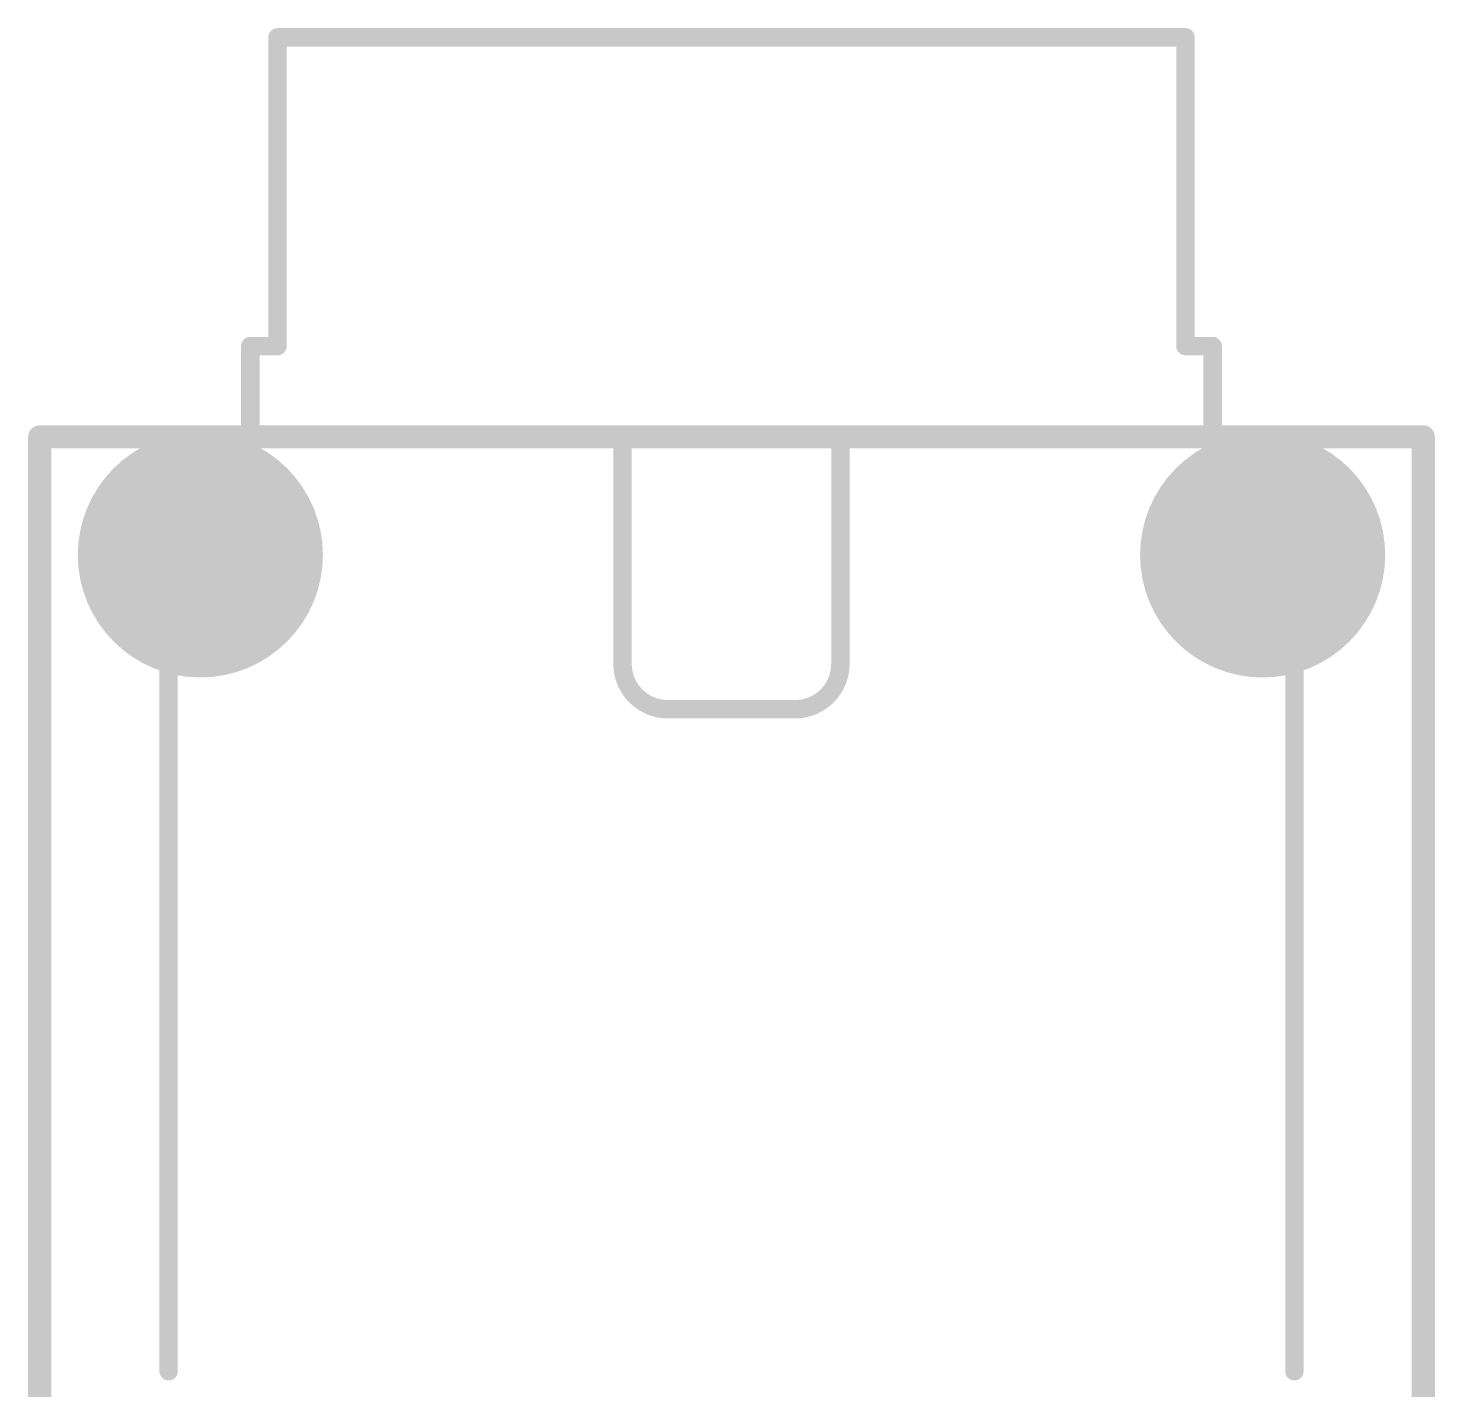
# Model space of a CAD drawing. Extents: x -0.1 to 48.3, y -3.8 to 35.9.
# Drawn here: x -0.13 to 15.37, y 20.85 to 35.85 of the extents above; entities that cross this region are included whole.
import ezdxf

# ---------------------------------------------------------------- set-up
doc = ezdxf.new("R2010")
doc.units = 0
for name, color, linetype in [('1', 12, 'CONTINUOUS'), ('16', 132, 'CONTINUOUS'), ('17', 110, 'CONTINUOUS'), ('20', 53, 'CONTINUOUS'), ('21', 41, 'CONTINUOUS'), ('51', 53, 'CONTINUOUS')]:
    doc.layers.add(name, color=color, linetype=linetype)

# ---------------------------------------------------------------- blocks, each defined once
blk = doc.blocks.new('ROUNDP')
at = {"const_width": 0.5}
blk.add_lwpolyline([(0, -0.25, 1), (0, 0.25, 1), (0, -0.25)], format="xyb", dxfattribs=at)

msp = doc.modelspace()

# ---------------------------------------------------------------- linework, layer by layer
at = {"layer": '1', "const_width": 0.254}
for points in [[(0, 31.35), (15.24, 31.35)], [(0, 0), (0, 31.35)], [(15.24, 31.35), (15.24, 0)]]:
    msp.add_lwpolyline(points, dxfattribs=at)
at = {"layer": '1', "const_width": 0.127}
for points in [[(0, 31.4135, 1), (0, 31.2865)], [(0.0635, 31.35, 1), (-0.0635, 31.35)], [(15.3035, 31.35, 1), (15.1765, 31.35)], [(15.24, 31.2865, 1), (15.24, 31.4135)]]:
    msp.add_lwpolyline(points, format="xyb", dxfattribs=at)
at = {"layer": '16', "const_width": 0.254}
for points in [[(0, 31.35), (0, 0)], [(15.24, 31.35), (0, 31.35)], [(15.24, 0), (15.24, 31.35)]]:
    msp.add_lwpolyline(points, dxfattribs=at)
at = {"layer": '16', "const_width": 0.127}
for points in [[(0.0635, 31.35, 1), (-0.0635, 31.35)], [(0, 31.4135, 1), (0, 31.2865)], [(15.3035, 31.35, 1), (15.1765, 31.35)], [(15.24, 31.2865, 1), (15.24, 31.4135)]]:
    msp.add_lwpolyline(points, format="xyb", dxfattribs=at)
at = {"layer": '20', "const_width": 0.2032}
for points in [[(0, 31.35), (6.42, 31.35)], [(0, 31.35), (0, 0)], [(6.42, 31.35), (6.42, 28.85)], [(8.82, 28.85), (8.82, 31.35)], [(8.82, 31.35), (15.24, 31.35)], [(15.24, 0), (15.24, 31.35)], [(6.92, 28.35), (8.32, 28.35)]]:
    msp.add_lwpolyline(points, dxfattribs=at)
at = {"layer": '20'}
for points, const_width in [([(0, 31.4008, 1), (0, 31.2992)], 0.1016), ([(0.0508, 31.35, 1), (-0.0508, 31.35)], 0.1016), ([(6.4708, 31.35, 1), (6.3692, 31.35)], 0.1016), ([(6.42, 31.2992, 1), (6.42, 31.4008)], 0.1016), ([(8.8708, 31.35, 1), (8.7692, 31.35)], 0.1016), ([(8.82, 31.4008, 1), (8.82, 31.2992)], 0.1016), ([(15.2908, 31.35, 1), (15.1892, 31.35)], 0.1016), ([(15.24, 31.2992, 1), (15.24, 31.4008)], 0.1016), ([(6.42, 28.85, 0.4142), (6.92, 28.35)], 0.2032), ([(6.4708, 28.85, 1), (6.3692, 28.85)], 0.1016), ([(6.3692, 28.85, 1), (6.4708, 28.85)], 0.1016), ([(8.32, 28.35, 0.4142), (8.82, 28.85)], 0.2032), ([(8.8708, 28.85, 1), (8.7692, 28.85)], 0.1016), ([(8.7692, 28.85, 1), (8.8708, 28.85)], 0.1016), ([(6.92, 28.4008, 1), (6.92, 28.2992)], 0.1016), ([(6.92, 28.2992, 1), (6.92, 28.4008)], 0.1016), ([(8.32, 28.4008, 1), (8.32, 28.2992)], 0.1016), ([(8.32, 28.2992, 1), (8.32, 28.4008)], 0.1016)]:
    msp.add_lwpolyline(points, format="xyb", dxfattribs=dict(at, const_width=const_width))
at = {"layer": '21', "const_width": 0.2032}
for points in [[(1.42, 28.45), (1.42, 21.06)], [(13.82, 28.45), (13.82, 21.06)]]:
    msp.add_lwpolyline(points, dxfattribs=at)
at = {"layer": '21', "const_width": 0.1016}
for points in [[(1.4708, 28.45, 1), (1.3692, 28.45)], [(13.8708, 28.45, 1), (13.7692, 28.45)], [(1.3692, 21.06, 1), (1.4708, 21.06)], [(13.7692, 21.06, 1), (13.8708, 21.06)]]:
    msp.add_lwpolyline(points, format="xyb", dxfattribs=at)
at = {"layer": '51', "const_width": 0.2032}
for points in [[(2.62, 32.35), (2.62, 35.75)], [(2.62, 35.75), (6.62, 35.75)], [(6.62, 35.75), (8.62, 35.75)], [(8.62, 35.75), (12.62, 35.75)], [(12.62, 35.75), (12.62, 32.35)], [(2.32, 31.35), (2.32, 32.35)], [(2.32, 32.35), (2.62, 32.35)], [(12.62, 32.35), (12.92, 32.35)], [(12.92, 32.35), (12.92, 31.35)], [(1.42, 31.35), (2.32, 31.35)], [(1.42, 31.35), (1.42, 28.36)], [(2.32, 31.35), (6.42, 31.35)], [(6.42, 28.85), (6.42, 31.35)], [(8.82, 31.35), (8.82, 28.85)], [(12.92, 31.35), (8.82, 31.35)], [(13.82, 31.35), (12.92, 31.35)], [(13.82, 31.35), (13.82, 28.46)], [(8.32, 28.35), (6.92, 28.35)]]:
    msp.add_lwpolyline(points, dxfattribs=at)
at = {"layer": '51'}
for points, const_width in [([(2.6708, 35.75, 1), (2.5692, 35.75)], 0.1016), ([(2.62, 35.8008, 1), (2.62, 35.6992)], 0.1016), ([(6.62, 35.8008, 1), (6.62, 35.6992)], 0.1016), ([(6.62, 35.6992, 1), (6.62, 35.8008)], 0.1016), ([(8.62, 35.8008, 1), (8.62, 35.6992)], 0.1016), ([(8.62, 35.6992, 1), (8.62, 35.8008)], 0.1016), ([(12.6708, 35.75, 1), (12.5692, 35.75)], 0.1016), ([(12.62, 35.6992, 1), (12.62, 35.8008)], 0.1016), ([(2.3708, 32.35, 1), (2.2692, 32.35)], 0.1016), ([(2.32, 32.4008, 1), (2.32, 32.2992)], 0.1016), ([(2.5692, 32.35, 1), (2.6708, 32.35)], 0.1016), ([(2.62, 32.2992, 1), (2.62, 32.4008)], 0.1016), ([(12.62, 32.4008, 1), (12.62, 32.2992)], 0.1016), ([(12.5692, 32.35, 1), (12.6708, 32.35)], 0.1016), ([(12.9708, 32.35, 1), (12.8692, 32.35)], 0.1016), ([(12.92, 32.2992, 1), (12.92, 32.4008)], 0.1016), ([(1.42, 31.4008, 1), (1.42, 31.2992)], 0.1016), ([(1.4708, 31.35, 1), (1.3692, 31.35)], 0.1016), ([(2.32, 31.4008, 1), (2.32, 31.2992)], 0.1016), ([(2.2692, 31.35, 1), (2.3708, 31.35)], 0.1016), ([(2.32, 31.2992, 1), (2.32, 31.4008)], 0.1016), ([(6.4708, 31.35, 1), (6.3692, 31.35)], 0.1016), ([(6.42, 31.2992, 1), (6.42, 31.4008)], 0.1016), ([(8.8708, 31.35, 1), (8.7692, 31.35)], 0.1016), ([(8.82, 31.4008, 1), (8.82, 31.2992)], 0.1016), ([(12.92, 31.4008, 1), (12.92, 31.2992)], 0.1016), ([(12.8692, 31.35, 1), (12.9708, 31.35)], 0.1016), ([(12.92, 31.2992, 1), (12.92, 31.4008)], 0.1016), ([(13.8708, 31.35, 1), (13.7692, 31.35)], 0.1016), ([(13.82, 31.2992, 1), (13.82, 31.4008)], 0.1016), ([(6.42, 28.85, 0.4142), (6.92, 28.35)], 0.2032), ([(6.4708, 28.85, 1), (6.3692, 28.85)], 0.1016), ([(6.3692, 28.85, 1), (6.4708, 28.85)], 0.1016), ([(8.32, 28.35, 0.4142), (8.82, 28.85)], 0.2032), ([(8.8708, 28.85, 1), (8.7692, 28.85)], 0.1016), ([(8.7692, 28.85, 1), (8.8708, 28.85)], 0.1016), ([(13.7692, 28.46, 1), (13.8708, 28.46)], 0.1016), ([(1.3692, 28.36, 1), (1.4708, 28.36)], 0.1016), ([(6.92, 28.4008, 1), (6.92, 28.2992)], 0.1016), ([(6.92, 28.2992, 1), (6.92, 28.4008)], 0.1016), ([(8.32, 28.4008, 1), (8.32, 28.2992)], 0.1016), ([(8.32, 28.2992, 1), (8.32, 28.4008)], 0.1016)]:
    msp.add_lwpolyline(points, format="xyb", dxfattribs=dict(at, const_width=const_width))

# ---------------------------------------------------------------- block references
at = {"layer": '17', "xscale": 2.7, "yscale": 2.7}
for p in [(1.77, 30.05), (1.77, 30.05), (13.47, 30.05), (13.47, 30.05)]:
    msp.add_blockref('ROUNDP', p, dxfattribs=at)

doc.saveas('drawing.dxf')
